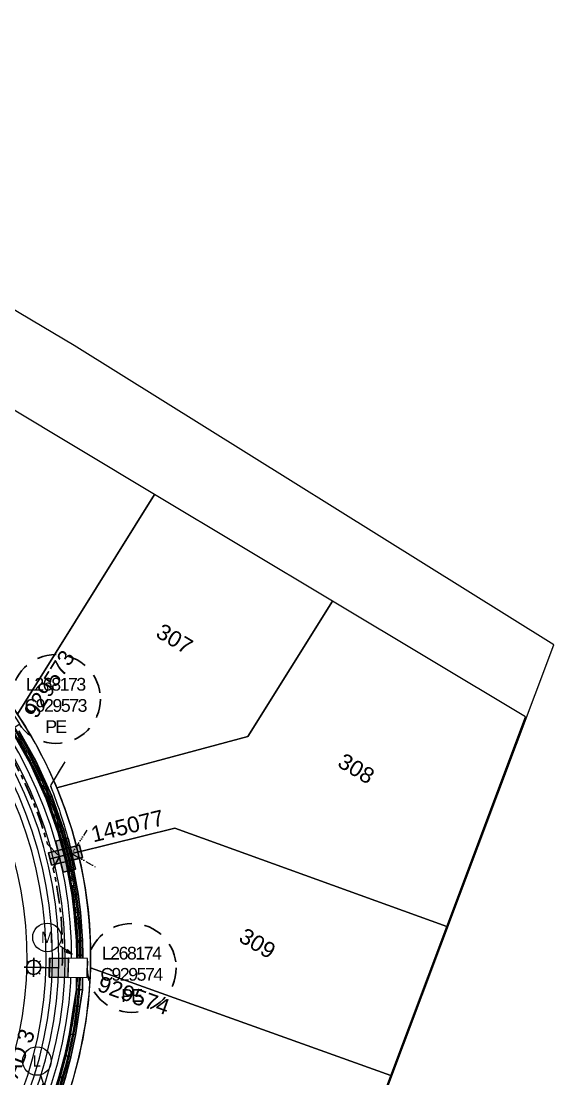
# Model space of a CAD drawing. Header units: metres. Extents: x 264965 to 265706, y 6180501 to 6181430.
# Drawn here: x 265622.4 to 265706.2, y 6181038.2 to 6181204.7 of the extents above; entities that cross this region are included whole.
import ezdxf
from ezdxf.enums import TextEntityAlignment as Align

# ---------------------------------------------------------------- set-up
doc = ezdxf.new("R2010")
doc.units = ezdxf.units.M
for name, pattern in [('Cable Exist UG', [7, 4, -1, 1, -1]), ('Dash', [5, 3, -2]), ('PHANTOM2', [4.45, 2, -0.5, 0.15, -0.5, 0.15, -0.5, 0.15, -0.5])]:
    doc.linetypes.add(name, pattern=pattern)
doc.layers.get('0').update_dxf_attribs({"color": 6})
for name, color, linetype, lineweight in [('_User Miscellaneous1', 30, 'Continuous', 13), ('_User Miscellaneous10', 241, 'Continuous', 13), ('_User Miscellaneous8', 196, 'Continuous', 13), ('_User_LV_Exist', 5, 'Continuous', 25), ('_User_SL_Exist', 4, 'Continuous', 25), ('Cadastre Developer_SP_NEW', 92, 'Continuous', 15)]:
    doc.layers.add(name, color=color, linetype=linetype, lineweight=lineweight)
doc.layers.add('_User Miscellaneous12', color=252, linetype='Continuous', lineweight=13, plot=False, transparency=0.5)
doc.layers.add('Equip_SP_SL_EXT', color=7, linetype='Continuous')
doc.layers.add('UG_Details_SP_MISC', color=7, linetype='Continuous')
doc.styles.add('ARIAL', font='arial.ttf', dxfattribs={"height": 2})
doc.styles.add('COLUMN_LABEL', font='arial.ttf', dxfattribs={"height": 2})
doc.styles.add('POLE_LABEL', font='arial.ttf', dxfattribs={"height": 2})
doc.styles.add('SL_LABEL', font='arial.ttf', dxfattribs={"height": 2})
doc.styles.get("Standard").update_dxf_attribs({"font": 'arial.ttf'})
doc.linetypes.add('Cable 4', pattern='A,4,-0.1,["*",Standard,S=2,R=0,X=0,Y=-1.6],-1.2', length=5.3)

# ---------------------------------------------------------------- blocks, each defined once
blk = doc.blocks.new('PILLAR_EXT')
blk.add_hatch(color=256).paths.add_polyline_path([(-2.5, 1), (-2.5, -1), (2.5, -1), (2.5, 1)])
for p, q in [((-2.5, 0), (2.5, 0)), ((0, 1), (0, -1))]:
    blk.add_line(p, q)
at = {"ltscale": 10}
blk.add_line((2.5, 0), (-2.5, 0), dxfattribs=at)
blk.add_lwpolyline([(-2.5, -1), (-1.25, -1), (1.25, -1), (2.5, -1), (2.5, 1), (-2.5, 1)], close=True)
at = {"width": 0.9, "flags": 8}
blk.add_attdef('ASSET_NUM', text='', height=2, rotation=90, dxfattribs=at).set_placement((-2, 4), align=Align.MIDDLE_LEFT)
for tag, p, flags in [('OWNED_BY', (0, -0.2), 9), ('STATE', (0, -0.4), 9), ('SUPPORT_TYPE', (0, -0.6), 9), ('STREETNAME', (0, -1.8), 9), ('USAGE', (0, -0.8), 9), ('LEGEND', (0, -1), 9), ('LOCATION', (0, -1.2), 9), ('NOTES', (0, -1.4), 9), ('PARENT', (0, -1.6), 9), ('SUBURB', (0, -2), 1)]:
    blk.add_attdef(tag, p, '', height=0.2, dxfattribs=dict(flags=flags))
blk = doc.blocks.new('*U492')
at = {"layer": 'Equip_SP_SL_EXT'}
h = blk.add_hatch(color=256, dxfattribs=at)
h.dxf.hatch_style = 1
h.paths.add_polyline_path([(-1.85, 1.04), (-1.04, -1.85), (1.85, -1.04), (1.04, 1.85)])
blk.add_lwpolyline([(-1.85, 1.04), (-1.04, -1.85), (1.85, -1.04), (1.04, 1.85)], close=True)
at = {"width": 0.9, "flags": 8}
blk.add_attdef('ASSET_NUM', text='', height=2, dxfattribs=at).set_placement((4, 2), align=Align.MIDDLE_LEFT)
at = {"flags": 1}
blk.add_attdef('Z', (-2.35, -1.81), '', height=0.2, rotation=270, dxfattribs=at)
at = {"flags": 9}
for tag, p in [('NOTES', (-2, -1.81)), ('SUBURB', (-1.8, -1.81)), ('STREETNAME', (-1.6, -1.81)), ('LOCATION', (-1.4, -1.81)), ('LEGEND', (-1.2, -1.81)), ('USAGE', (-1, -1.81)), ('STATE', (-0.8, -1.81)), ('OWNED_BY', (-0.6, -1.81)), ('COLUMN_TYPE', (-0.4, -1.81)), ('STREET_CODE', (-0.2, -1.81)), ('STRUCTURE_PLANT_NUMBER', (0.03, -1.81))]:
    blk.add_attdef(tag, text='', height=0.2, rotation=270, dxfattribs=at).set_placement(p, align=Align.MIDDLE_LEFT)
blk = doc.blocks.new('*U491')
for tag, height, rotation, flags, p in [('LNUMBER', 1, 171.6294, 8, (-6.78, 2.01)), ('NO_PHASES', 0.2, 270, 9, (-1.2, 0)), ('LANTERN_TYPE', 0.2, 270, 9, (-1, 0)), ('LANTERN_PURPOSE', 0.2, 270, 9, (-0.8, 0)), ('CONTROL_TYPE', 0.2, 270, 9, (-0.6, 0)), ('CONSTRUCTED_VOLTAGE', 0.2, 270, 9, (-0.4, 0))]:
    blk.add_attdef(tag, text='', height=height, rotation=rotation, dxfattribs=dict(flags=flags)).set_placement(p, align=Align.MIDDLE_LEFT)
at = {"style": 'SL_LABEL'}
for tag, height, rotation, flags, p in [('ASSET_NUM', 1, 171.6294, 8, (-7.07, 0.03)), ('STREET_CODE', 0.001, 270, 9, (0, 0))]:
    blk.add_attdef(tag, text='', height=height, rotation=rotation, dxfattribs=dict(at, flags=flags)).set_placement(p, align=Align.MIDDLE_LEFT)
at = {"flags": 1}
blk.add_attdef('Z', (0, 0), '', height=0.001, rotation=270, dxfattribs=at)
blk.add_wipeout([(-5.63, 0.83), (-4.85, 1.79), (-3.71, 2.25), (-2.75, 1.48), (-2.29, 0.34), (-3.06, -0.62), (-4.2, -1.09), (-5.16, -0.31)])
for p, q in [((-4.85, 1.79), (-4.63, 1.49)), ((-4.18, -0.9), (-3.74, 2.07)), ((-3.79, 1.7), (-3.74, 2.07)), ((-5.07, 0.75), (-5.44, 0.8)), ((-2.47, 0.36), (-5.44, 0.8)), ((-2.75, 1.48), (-3.05, 1.25)), ((0, 0), (-2.84, 0.42)), ((-5.16, -0.31), (-4.86, -0.09)), ((-4.18, -0.9), (-4.12, -0.53)), ((-3.06, -0.62), (-3.29, -0.32))]:
    blk.add_line(p, q)
blk.add_circle((-3.96, 0.58), 1.12)
at = {"flags": 9}
for tag, p in [('LANTNUMBER', (-1.4, 2.6)), ('LOUTREACH', (-1.4, 2.2)), ('LOUTREACHVOCAB', (-1.4, 2)), ('LRATECODE', (-1.4, 1.8)), ('LREMOVE', (-1.4, 1.6)), ('LREPLACE', (-1.4, 1.4)), ('LTYPE', (-1.4, 1.2)), ('LTYPEVOCAB', (-1.4, 1)), ('LEGEND', (-1.4, 0.8)), ('SUBURB', (-1.4, 0.6)), ('STREETNAME', (-1.4, 0.4)), ('LOCATION', (-1.4, 0.2)), ('LNEW', (-6.4, 0)), ('LMASTVOCAB', (-6.2, 0)), ('LMAST', (-6, 0)), ('LLAMPVOCAB', (-5.8, 0)), ('LLAMP', (-5.6, 0)), ('LEXIST', (-5.4, 0)), ('LCHARGE3PERCENT', (-5.2, 0)), ('LCHARGE3', (-5, 0)), ('LCHARGE2PERCENT', (-4.8, 0)), ('LCHARGE2', (-4.6, 0)), ('LCHARGE1PERCENT', (-4.4, 0)), ('LCHARGE1', (-4.2, 0)), ('LCATEGORY', (-4, 0)), ('LBRACKETVOCAB', (-3.8, 0)), ('LBRACKET', (-3.6, 0)), ('LKINGHEIGHT', (-3.4, 0)), ('CREPLACE', (-3.2, 0)), ('CREMOVE', (-3, 0)), ('CNUMBER', (-2.8, 0)), ('CNEW', (-2.6, 0)), ('CEXIST', (-2.4, 0)), ('USAGE', (-2.2, 0)), ('STATE', (-2, 0)), ('OWNED_BY', (-1.8, 0)), ('ORIENTATION', (-1.6, 0)), ('OPERATING_VOLTAGE', (-1.4, 0)), ('MAINTAINED_BY', (-1.4, -0.66)), ('NOTES', (-1.4, 0))]:
    blk.add_attdef(tag, text='', height=0.2, rotation=270, dxfattribs=at).set_placement(p, align=Align.MIDDLE_LEFT)
blk.add_attdef('OPERATED_BY', (-1.4, -0.41), '', height=0.2, rotation=270, dxfattribs=at)
blk = doc.blocks.new('*U848')
h = blk.add_hatch(color=256)
h.dxf.hatch_style = 1
h.paths.add_polyline_path([(-3.71, 0.61), (-3.6, 1.09), (-4.63, 1.08)])
blk.add_line((-4.63, 1.08), (-2.43, 0.57))
at = {"flags": 128}
blk.add_lwpolyline([(-3.71, 0.61), (-3.6, 1.09), (-4.63, 1.08), (-3.71, 0.61)], dxfattribs=at)
blk.add_circle((0, 0), 2.25)
at = {"width": 0.9}
blk.add_attdef('CODE', text='', height=1.8, dxfattribs=at).set_placement((0, 0), align=Align.MIDDLE_CENTER)
at = {"flags": 1}
blk.add_attdef('Z', (0, 0), '', height=0.2, dxfattribs=at)
blk = doc.blocks.new('*U450')
h = blk.add_hatch(color=256)
h.dxf.hatch_style = 1
h.paths.add_polyline_path([(-3.24, -1.9), (-3.47, -1.45), (-4.25, -2.12)])
blk.add_line((-4.25, -2.12), (-2.24, -1.12))
at = {"flags": 128}
blk.add_lwpolyline([(-3.24, -1.9), (-3.47, -1.45), (-4.25, -2.12), (-3.24, -1.9)], dxfattribs=at)
blk.add_circle((0, 0), 2.25)
at = {"width": 0.9}
blk.add_attdef('CODE', text='', height=1.8, dxfattribs=at).set_placement((0, 0), align=Align.MIDDLE_CENTER)
at = {"flags": 1}
blk.add_attdef('Z', (0, 0), '', height=0.2, dxfattribs=at)
blk = doc.blocks.new('COLUMN_EXT')
blk.add_hatch(color=256).paths.add_polyline_path([(1.5, -1.5), (1.5, 1.5), (-1.5, 1.5), (-1.5, -1.5)])
blk.add_lwpolyline([(1.5, 1.5), (-1.5, 1.5), (-1.5, -1.5), (1.5, -1.5)], close=True)
at = {"flags": 9}
for tag, p in [('STREETNAME', (-1.81, 1.6)), ('SUBURB', (-1.81, 1.8)), ('NOTES', (-1.81, 2)), ('COLUMN_TYPE', (-1.81, 0.4)), ('OWNED_BY', (-1.81, 0.6)), ('LOCATION', (-1.81, 1.4)), ('LEGEND', (-1.81, 1.2)), ('USAGE', (-1.81, 1)), ('STATE', (-1.81, 0.8))]:
    blk.add_attdef(tag, text='', height=0.2, rotation=180, dxfattribs=at).set_placement(p, align=Align.MIDDLE_LEFT)
at = {"flags": 1}
blk.add_attdef('Z', (-1.81, 2.35), '', height=0.2, rotation=180, dxfattribs=at)
at = {"flags": 9}
for tag, style, p in [('STRUCTURE_PLANT_NUMBER', 'POLE_LABEL', (-1.81, -0.03)), ('STREET_CODE', 'COLUMN_LABEL', (-1.81, 0.2))]:
    blk.add_attdef(tag, text='', height=0.2, rotation=180, dxfattribs=dict(at, style=style)).set_placement(p, align=Align.MIDDLE_LEFT)
at = {"style": 'COLUMN_LABEL', "width": 0.9, "flags": 8}
blk.add_attdef('ASSET_NUM', text='', height=2, rotation=270, dxfattribs=at).set_placement((2, -4), align=Align.MIDDLE_LEFT)
blk = doc.blocks.new('*U514')
blk.add_hatch(color=256).paths.add_polyline_path([(-0.58, 2.63), (-2.24, 1.5), (0.58, -2.63), (2.24, -1.5)])
for p, q in [((-1.41, 2.06), (1.41, -2.06)), ((0.83, 0.56), (-0.83, -0.56))]:
    blk.add_line(p, q)
at = {"ltscale": 10}
blk.add_line((1.41, -2.06), (-1.41, 2.06), dxfattribs=at)
blk.add_lwpolyline([(-2.24, 1.5), (-1.53, 0.47), (-0.12, -1.6), (0.58, -2.63), (2.24, -1.5), (-0.58, 2.63)], close=True)
at = {"width": 0.9, "flags": 8}
blk.add_attdef('ASSET_NUM', text='', height=2, rotation=90, dxfattribs=at).set_placement((-0.79, 43.99), align=Align.MIDDLE_LEFT)
for tag, p, flags in [('OWNED_BY', (1.21, 39.79), 9), ('STATE', (1.21, 39.59), 9), ('SUPPORT_TYPE', (1.21, 39.39), 9), ('STREETNAME', (1.21, 38.19), 9), ('USAGE', (1.21, 39.19), 9), ('LEGEND', (1.21, 38.99), 9), ('LOCATION', (1.21, 38.79), 9), ('NOTES', (1.21, 38.59), 9), ('PARENT', (1.21, 38.39), 9), ('SUBURB', (1.21, 37.99), 1)]:
    blk.add_attdef(tag, p, '', height=0.2, dxfattribs=dict(flags=flags))
blk = doc.blocks.new('*U812')
at = {"width": 0.9, "flags": 8}
blk.add_attdef('ASSET_NUM', text='', height=2, dxfattribs=at).set_placement((4, 2), align=Align.MIDDLE_LEFT)
at = {"ltscale": 10}
blk.add_wipeout([(-1.04, -1.85), (-1.85, 1.04), (1.04, 1.85), (1.85, -1.04)], dxfattribs=at)
blk.add_lwpolyline([(-1.85, 1.04), (-1.04, -1.85), (1.85, -1.04), (1.04, 1.85)], close=True)
at = {"flags": 1}
blk.add_attdef('Z', (-2.35, -1.81), '', height=0.2, rotation=270, dxfattribs=at)
at = {"flags": 9}
for tag, p in [('NOTES', (-2, -1.81)), ('SUBURB', (-1.8, -1.81)), ('STREETNAME', (-1.6, -1.81)), ('LOCATION', (-1.4, -1.81)), ('LEGEND', (-1.2, -1.81)), ('USAGE', (-1, -1.81)), ('STATE', (-0.8, -1.81)), ('OWNED_BY', (-0.6, -1.81)), ('COLUMN_TYPE', (-0.4, -1.81)), ('STREET_CODE', (-0.2, -1.81)), ('STRUCTURE_PLANT_NUMBER', (0.03, -1.81))]:
    blk.add_attdef(tag, text='', height=0.2, rotation=270, dxfattribs=at).set_placement(p, align=Align.MIDDLE_LEFT)
blk = doc.blocks.new('*U813')
at = {"width": 0.9, "flags": 8}
blk.add_attdef('ASSET_NUM', text='', height=2, dxfattribs=at).set_placement((4, 2), align=Align.MIDDLE_LEFT)
at = {"ltscale": 10}
blk.add_wipeout([(-2.03, -0.62), (-0.62, 2.03), (2.03, 0.62), (0.62, -2.03)], dxfattribs=at)
blk.add_lwpolyline([(-0.62, 2.03), (-2.03, -0.62), (0.62, -2.03), (2.03, 0.62)], close=True)
at = {"flags": 1}
blk.add_attdef('Z', (-2.35, -1.81), '', height=0.2, rotation=270, dxfattribs=at)
at = {"flags": 9}
for tag, p in [('NOTES', (-2, -1.81)), ('SUBURB', (-1.8, -1.81)), ('STREETNAME', (-1.6, -1.81)), ('LOCATION', (-1.4, -1.81)), ('LEGEND', (-1.2, -1.81)), ('USAGE', (-1, -1.81)), ('STATE', (-0.8, -1.81)), ('OWNED_BY', (-0.6, -1.81)), ('COLUMN_TYPE', (-0.4, -1.81)), ('STREET_CODE', (-0.2, -1.81)), ('STRUCTURE_PLANT_NUMBER', (0.03, -1.81))]:
    blk.add_attdef(tag, text='', height=0.2, rotation=270, dxfattribs=at).set_placement(p, align=Align.MIDDLE_LEFT)

msp = doc.modelspace()

# ---------------------------------------------------------------- linework, layer by layer
at = {"layer": '_User Miscellaneous1', "ltscale": 0.5}
for p, q in [((265622.094, 6181092.993), (265624.747, 6181088.262)), ((265621.275, 6181092.491), (265623.89, 6181087.828)), ((265623.89, 6181087.828), (265624.319, 6181088.045)), ((265623.89, 6181087.828), (265626.368, 6181082.372)), ((265624.747, 6181088.262), (265624.319, 6181088.045)), ((265624.747, 6181088.262), (265627.26, 6181082.73)), ((265627.26, 6181082.73), (265626.814, 6181082.551)), ((265627.26, 6181082.73), (265629.173, 6181077.306)), ((265626.368, 6181082.372), (265626.814, 6181082.551)), ((265626.368, 6181082.372), (265628.254, 6181077.023)), ((265628.254, 6181077.023), (265628.713, 6181077.165)), ((265628.254, 6181077.023), (265629.45, 6181072.493)), ((265629.173, 6181077.306), (265628.713, 6181077.165)), ((265629.173, 6181077.306), (265630.387, 6181072.706)), ((265629.45, 6181072.493), (265629.918, 6181072.599)), ((265629.45, 6181072.493), (265630.47, 6181067.149)), ((265630.387, 6181072.706), (265629.918, 6181072.599)), ((265630.387, 6181072.706), (265631.42, 6181067.294)), ((265630.47, 6181067.149), (265630.945, 6181067.221)), ((265630.47, 6181067.149), (265630.79, 6181064.373)), ((265631.42, 6181067.294), (265630.945, 6181067.221)), ((265631.42, 6181067.294), (265631.746, 6181064.464)), ((265630.79, 6181064.373), (265631.268, 6181064.418)), ((265631.746, 6181064.464), (265631.268, 6181064.418)), ((265631.746, 6181064.464), (265632.082, 6181059.981)), ((265630.79, 6181064.373), (265631.122, 6181059.935)), ((265631.122, 6181059.935), (265631.602, 6181059.958)), ((265631.122, 6181059.935), (265631.169, 6181057.706)), ((265632.082, 6181059.981), (265631.602, 6181059.958)), ((265632.082, 6181059.981), (265632.129, 6181057.707)), ((265631.169, 6181057.706), (265631.131, 6181055.72)), ((265631.169, 6181057.706), (265631.649, 6181057.707)), ((265632.129, 6181057.707), (265631.649, 6181057.707)), ((265632.129, 6181057.707), (265632.091, 6181055.711)), ((265631.131, 6181055.72), (265631.131, 6181052.314)), ((265631.131, 6181055.72), (265631.611, 6181055.715)), ((265632.091, 6181055.711), (265631.611, 6181055.715)), ((265632.091, 6181055.711), (265632.091, 6181052.237)), ((265631.131, 6181052.314), (265630.719, 6181049.763)), ((265631.131, 6181052.314), (265631.611, 6181052.275)), ((265632.091, 6181052.237), (265631.611, 6181052.275)), ((265632.091, 6181052.237), (265631.667, 6181049.615)), ((265630.719, 6181049.763), (265630.052, 6181045.32)), ((265630.719, 6181049.763), (265631.193, 6181049.689)), ((265631.667, 6181049.615), (265630.997, 6181045.149)), ((265631.667, 6181049.615), (265631.193, 6181049.689)), ((265630.052, 6181045.32), (265629.327, 6181041.92)), ((265630.052, 6181045.32), (265630.525, 6181045.234)), ((265630.997, 6181045.149), (265630.261, 6181041.695)), ((265630.997, 6181045.149), (265630.525, 6181045.234)), ((265629.327, 6181041.92), (265628.437, 6181038.594)), ((265629.327, 6181041.92), (265629.794, 6181041.808)), ((265630.261, 6181041.695), (265629.358, 6181038.323)), ((265630.261, 6181041.695), (265629.794, 6181041.808)), ((265628.437, 6181038.594), (265627.393, 6181035.347)), ((265629.358, 6181038.323), (265628.293, 6181035.012)), ((265628.437, 6181038.594), (265628.898, 6181038.458)), ((265629.358, 6181038.323), (265628.898, 6181038.458))]:
    msp.add_line(p, q, dxfattribs=at)
at = {"layer": '_User Miscellaneous1', "color": 2, "flags": 128}
msp.add_lwpolyline([(265629.299, 6181088.142), (265627.032, 6181084.395, -0.0328448), (265630.235, 6181074.344)], format="xyb", dxfattribs=at)
at = {"layer": '_User Miscellaneous1', "linetype": 'PHANTOM2', "flags": 128}
msp.add_lwpolyline([(265629.299, 6181088.142), (265627.032, 6181084.395, -0.0328448), (265630.235, 6181074.344)], format="xyb", dxfattribs=at)
at = {"layer": '_User Miscellaneous1', "linetype": 'PHANTOM2', "ltscale": 0.5, "flags": 128}
msp.add_lwpolyline([(265632.788, 6181077.369), (265630.394, 6181073.693), (265634.217, 6181071.541)], dxfattribs=at)
at = {"layer": '_User_LV_Exist', "linetype": 'Cable Exist UG', "ltscale": 0.7, "transparency": 33554687, "flags": 128}
for points in [[(265628.789, 6181075.873, 0.1845942), (265600.577, 6181113.719, 0.179462)], [(265628.042, 6181036.908, 0.1300701), (265630.019, 6181071.027, 0.1489394)]]:
    msp.add_lwpolyline(points, format="xyb", dxfattribs=at)
at = {"layer": '_User_SL_Exist', "linetype": 'Cable Exist UG', "ltscale": 0.7, "transparency": 33554687, "flags": 128}
msp.add_lwpolyline([(265618.11, 6181093.251, -0.0866766), (265626.576, 6181075.169), (265628.452, 6181073.217)], format="xyb", dxfattribs=at)
at = {"layer": '_User_SL_Exist', "linetype": 'Dash'}
for centre in [(265627.904, 6181098.022), (265639.828, 6181055.695)]:
    msp.add_circle(centre, 7, dxfattribs=at)
at = {"layer": 'Cadastre Developer_SP_NEW', "transparency": 33554687, "flags": 128}
for points in [[(265643.434, 6181130.217), (265619.759, 6181144.413), (265601.7, 6181115.515, -0.1035643), (265621.838, 6181095.659)], [(265671.43, 6181113.43), (265643.434, 6181130.217), (265621.838, 6181095.659, -0.0477824), (265628.036, 6181084.053), (265658.107, 6181092.111)], [(265701.777, 6181095.234), (265671.43, 6181113.43), (265658.107, 6181092.111), (265628.036, 6181084.053, -0.038664), (265631.366, 6181073.931), (265646.625, 6181077.673), (265689.387, 6181062.209)], [(265646.625, 6181077.673), (265631.366, 6181073.931, -0.066783), (265633.327, 6181055.686), (265680.596, 6181038.776), (265689.387, 6181062.209)]]:
    msp.add_lwpolyline(points, format="xyb", close=True, dxfattribs=at)
at = {"layer": 'UG_Details_SP_MISC', "ltscale": 0.5}
for p, q in [((265622.094, 6181092.993), (265624.747, 6181088.262)), ((265621.275, 6181092.491), (265623.89, 6181087.828)), ((265623.89, 6181087.828), (265624.319, 6181088.045)), ((265623.89, 6181087.828), (265626.368, 6181082.372)), ((265624.747, 6181088.262), (265624.319, 6181088.045)), ((265624.747, 6181088.262), (265627.26, 6181082.73)), ((265627.26, 6181082.73), (265626.814, 6181082.551)), ((265627.26, 6181082.73), (265629.173, 6181077.306)), ((265626.368, 6181082.372), (265626.814, 6181082.551)), ((265626.368, 6181082.372), (265628.254, 6181077.023)), ((265628.254, 6181077.023), (265628.713, 6181077.165)), ((265628.254, 6181077.023), (265629.45, 6181072.493)), ((265629.173, 6181077.306), (265628.713, 6181077.165)), ((265629.173, 6181077.306), (265630.387, 6181072.706)), ((265629.45, 6181072.493), (265629.918, 6181072.599)), ((265629.45, 6181072.493), (265630.47, 6181067.149)), ((265630.387, 6181072.706), (265629.918, 6181072.599)), ((265630.387, 6181072.706), (265631.42, 6181067.294)), ((265630.47, 6181067.149), (265630.945, 6181067.221)), ((265630.47, 6181067.149), (265630.79, 6181064.373)), ((265631.42, 6181067.294), (265630.945, 6181067.221)), ((265631.42, 6181067.294), (265631.746, 6181064.464)), ((265630.79, 6181064.373), (265631.268, 6181064.418)), ((265631.746, 6181064.464), (265631.268, 6181064.418)), ((265631.746, 6181064.464), (265632.082, 6181059.981)), ((265630.79, 6181064.373), (265631.122, 6181059.935)), ((265631.122, 6181059.935), (265631.602, 6181059.958)), ((265631.122, 6181059.935), (265631.169, 6181057.706)), ((265632.082, 6181059.981), (265631.602, 6181059.958)), ((265632.082, 6181059.981), (265632.129, 6181057.707)), ((265631.169, 6181057.706), (265631.131, 6181055.72)), ((265631.169, 6181057.706), (265631.649, 6181057.707)), ((265632.129, 6181057.707), (265631.649, 6181057.707)), ((265632.129, 6181057.707), (265632.091, 6181055.711)), ((265631.131, 6181055.72), (265631.131, 6181052.314)), ((265631.131, 6181055.72), (265631.611, 6181055.715)), ((265632.091, 6181055.711), (265631.611, 6181055.715)), ((265632.091, 6181055.711), (265632.091, 6181052.237)), ((265631.131, 6181052.314), (265630.719, 6181049.763)), ((265631.131, 6181052.314), (265631.611, 6181052.275)), ((265632.091, 6181052.237), (265631.611, 6181052.275)), ((265632.091, 6181052.237), (265631.667, 6181049.615)), ((265630.719, 6181049.763), (265630.052, 6181045.32)), ((265630.719, 6181049.763), (265631.193, 6181049.689)), ((265631.667, 6181049.615), (265630.997, 6181045.149)), ((265631.667, 6181049.615), (265631.193, 6181049.689)), ((265630.052, 6181045.32), (265629.327, 6181041.92)), ((265630.052, 6181045.32), (265630.525, 6181045.234)), ((265630.997, 6181045.149), (265630.261, 6181041.695)), ((265630.997, 6181045.149), (265630.525, 6181045.234)), ((265629.327, 6181041.92), (265628.437, 6181038.594)), ((265629.327, 6181041.92), (265629.794, 6181041.808)), ((265630.261, 6181041.695), (265629.358, 6181038.323)), ((265630.261, 6181041.695), (265629.794, 6181041.808)), ((265628.437, 6181038.594), (265627.393, 6181035.347)), ((265629.358, 6181038.323), (265628.293, 6181035.012)), ((265628.437, 6181038.594), (265628.898, 6181038.458)), ((265629.358, 6181038.323), (265628.898, 6181038.458))]:
    msp.add_line(p, q, dxfattribs=at)

# ---------------------------------------------------------------- block references
at = {"layer": '_User Miscellaneous1', "ltscale": 0.5}
ref = msp.add_blockref('PILLAR_EXT', (265629.423, 6181073.455), dxfattribs=dict(at, rotation=13.77854814682946))
ref.add_attrib('ASSET_NUM', '145077', dxfattribs={"layer": '0', "height": 2.5, "rotation": 13.77855}).set_placement((265633.481, 6181076.661), align=Align.MIDDLE_LEFT)
for name, p, rotation in [('*U514', (265629.423, 6181073.455), 339.4297732104962), ('COLUMN_EXT', (265631.328, 6181055.72), 89.02854223938583)]:
    msp.add_blockref(name, p, dxfattribs=dict(at, rotation=rotation))
at = {"layer": '_User Miscellaneous8', "transparency": 33554687}
ref = msp.add_blockref('*U848', (265624.907, 6181041.038), dxfattribs=dict(at, rotation=119.3988901699086))
ref.add_attrib('CODE', 'L', dxfattribs={"layer": '0', "height": 1.8, "width": 0.9}).set_placement((265624.907, 6181041.038), align=Align.MIDDLE_CENTER)
at = {"layer": '_User_LV_Exist', "ltscale": 0.5}
ref = msp.add_blockref('PILLAR_EXT', (265629.423, 6181073.455), dxfattribs=dict(at, rotation=13.77854814682946))
ref.add_attrib('ASSET_NUM', '145077', dxfattribs={"layer": '0', "height": 2.5, "rotation": 13.77855}).set_placement((265633.481, 6181076.661), align=Align.MIDDLE_LEFT)
at = {"layer": '_User_LV_Exist', "ltscale": 0.5, "rotation": 339.4297732104962}
msp.add_blockref('*U514', (265629.423, 6181073.455), dxfattribs=at)

# ---------------------------------------------------------------- texts
at = {"layer": '_User Miscellaneous1'}
msp.add_text('NEW ROAD 3', height=2.5, rotation=68.67998, dxfattribs=at).set_placement((265616.637, 6181024.834))
at = {"layer": '_User_SL_Exist', "char_height": 2, "attachment_point": 5}
for s, insert in [('{\\T0.8;L268173\\PC929573\\PPE}', (265627.814, 6181097.011)), ('{\\T0.8;L268174\\PC929574\\PPE}', (265639.737, 6181054.683))]:
    msp.add_mtext(s, dxfattribs=dict(at, insert=insert))
at = {"layer": 'Cadastre Developer_SP_NEW', "transparency": 33554687, "style": 'ARIAL'}
for s, p in [('307', (265643.437, 6181107.919)), ('308', (265672.022, 6181087.505)), ('309', (265656.469, 6181059.997))]:
    msp.add_text(s, height=2.5, rotation=329.12694, dxfattribs=at).set_placement(p)

# ---------------------------------------------------------------- next in the draw order: block references
at = {"layer": '_User_SL_Exist', "linetype": 'Cable 4', "rotation": 7.399121721298068}
msp.add_blockref('*U491', (265628.391, 6181055.72), dxfattribs=at)

# ---------------------------------------------------------------- next in the draw order: linework, layer by layer
at = {"layer": '_User Miscellaneous1', "linetype": 'Continuous'}
msp.add_lwpolyline([(265552.248, 6180696.628), (265706.227, 6181106.533), (265706.227, 6181106.533), (265630.784, 6181153.647), (265223.504, 6181395.748)], dxfattribs=at)
at = {"layer": '_User Miscellaneous10'}
msp.add_lwpolyline([(265543.649, 6180816.081), (265580.425, 6180918.972, -0.0158767), (265587.101, 6180935.908), (265627.721, 6181030.198, 0.4064569), (265593.324, 6181120.12), (265522.022, 6181153.108, -0.0984543), (265461.652, 6181197.04, 0.1828559), (265352.412, 6181246.557), (265276.859, 6181251.306), (265272.183, 6181256.61), (265273.875, 6181283.538, 0.2884763), (265261.897, 6181305.52), (265219.487, 6181329.251, -0.1125989), (265210.289, 6181337.071, 0.1620912), (265204.42, 6181342.816), (265196.512, 6181347.24)], format="xyb", dxfattribs=at)
at = {"layer": '_User Miscellaneous12', "color": 4, "transparency": 33554534}
msp.add_lwpolyline([(265542.236, 6180816.586), (265579.012, 6180919.477, -0.0158767), (265585.724, 6180936.503), (265626.343, 6181030.791, 0.4064569), (265592.694, 6181118.759), (265521.392, 6181151.747, -0.0984168), (265460.569, 6181196.002, 0.1828109), (265352.317, 6181245.06), (265276.145, 6181249.848), (265270.647, 6181256.084), (265272.378, 6181283.632, 0.2884763), (265261.165, 6181304.211), (265218.774, 6181327.932, -0.1135585), (265209.009, 6181336.278, 0.165698), (265203.725, 6181341.485), (265195.779, 6181345.931)], format="xyb", dxfattribs=at)
at = {"layer": '_User Miscellaneous12', "color": 1, "transparency": 33554534}
for points in [[(265540.824, 6180817.091), (265577.6, 6180919.982, -0.0158767), (265584.346, 6180937.097), (265624.966, 6181031.384, 0.4064569), (265592.064, 6181117.397), (265520.762, 6181150.386, -0.0983796), (265459.487, 6181194.963, 0.1827655), (265352.222, 6181243.563), (265275.431, 6181248.39), (265269.111, 6181255.558), (265270.881, 6181283.726, 0.2884763), (265260.432, 6181302.902), (265218.06, 6181326.612, -0.1145187), (265207.723, 6181335.495, 0.1700105), (265203.034, 6181340.153), (265195.047, 6181344.622)], [(265538.94, 6180817.764), (265575.716, 6180920.655, -0.0158767), (265582.51, 6180937.889), (265623.129, 6181032.176, 0.4064569), (265591.225, 6181115.582), (265519.923, 6181148.571, -0.0983303), (265458.043, 6181193.578, 0.1827042), (265352.096, 6181241.567), (265274.479, 6181246.446), (265267.063, 6181254.856), (265268.885, 6181283.852, 0.2884763), (265259.456, 6181301.157), (265217.108, 6181324.853, -0.1158248), (265205.996, 6181334.469, 0.1774085), (265202.117, 6181338.374), (265194.07, 6181342.877)], [(265537.057, 6180818.437), (265573.833, 6180921.328, -0.0158767), (265580.673, 6180938.681), (265621.292, 6181032.967, 0.4064569), (265590.385, 6181113.767), (265519.083, 6181146.755, -0.0982815), (265456.601, 6181192.192, 0.1826422), (265351.969, 6181239.571), (265273.526, 6181244.502), (265265.015, 6181254.155), (265266.889, 6181283.977, 0.2884763), (265258.479, 6181299.411), (265216.155, 6181323.095, -0.1172046), (265204.251, 6181333.47, 0.1880451), (265201.208, 6181336.591), (265193.094, 6181341.132)]]:
    msp.add_lwpolyline(points, format="xyb", dxfattribs=at)
at = {"layer": '_User Miscellaneous12', "color": 5, "transparency": 33554534}
for points in [[(265541.765, 6180816.754), (265578.541, 6180919.645, -0.0158767), (265585.264, 6180936.701), (265625.884, 6181030.989, 0.4064569), (265592.484, 6181118.305), (265521.182, 6181151.293, -0.0984044), (265460.208, 6181195.656, 0.1827958), (265352.286, 6181244.561), (265275.907, 6181249.362), (265270.135, 6181255.908), (265271.879, 6181283.664, 0.2884763), (265260.921, 6181303.775), (265218.536, 6181327.492, -0.1138779), (265208.581, 6181336.016, 0.1670451), (265203.495, 6181341.041), (265195.535, 6181345.495)], [(265539.882, 6180817.428), (265576.658, 6180920.318, -0.0158767), (265583.428, 6180937.493), (265624.047, 6181031.78, 0.4064569), (265591.644, 6181116.49), (265520.343, 6181149.478, -0.0983549), (265458.765, 6181194.271, 0.182735), (265352.159, 6181242.565), (265274.955, 6181247.418), (265268.087, 6181255.207), (265269.883, 6181283.789, 0.2884763), (265259.944, 6181302.029), (265217.584, 6181325.733, -0.115166), (265206.861, 6181334.979, 0.1734197), (265202.575, 6181339.264), (265194.559, 6181343.75)], [(265537.999, 6180818.101), (265574.775, 6180920.991, -0.0158767), (265581.592, 6180938.285), (265622.211, 6181032.571, 0.4064569), (265590.805, 6181114.674), (265519.503, 6181147.663, -0.0983059), (265457.322, 6181192.885, 0.1826733), (265352.033, 6181240.569), (265274.002, 6181245.474), (265266.039, 6181254.506), (265267.887, 6181283.915, 0.2884763), (265258.967, 6181300.284), (265216.632, 6181323.974, -0.1165016), (265205.126, 6181333.966, 0.1821785), (265201.662, 6181337.483), (265193.582, 6181342.004)]]:
    msp.add_lwpolyline(points, format="xyb", dxfattribs=at)
at = {"layer": '_User Miscellaneous12', "color": 6, "transparency": 33554534}
msp.add_lwpolyline([(265542.048, 6180816.653), (265578.824, 6180919.544, -0.0158767), (265585.54, 6180936.582), (265626.16, 6181030.87, 0.4064569), (265592.61, 6181118.577), (265521.308, 6181151.565, -0.0984118), (265460.425, 6181195.863, 0.1828049), (265352.305, 6181244.86), (265276.05, 6181249.654), (265270.442, 6181256.014), (265272.179, 6181283.645, 0.2884763), (265261.067, 6181304.036), (265218.679, 6181327.756, -0.1136862), (265208.838, 6181336.173, 0.166227), (265203.633, 6181341.308), (265195.682, 6181345.757)], format="xyb", dxfattribs=at)
at = {"layer": '_User Miscellaneous12', "color": 5, "transparency": 33554534}
msp.add_lwpolyline([(265584.702, 6180955.615), (265618.537, 6181034.154, 0.4064569), (265589.125, 6181111.044), (265571.565, 6181119.168), (265558.556, 6181115.571), (265514.279, 6181050.552, 0.1231056), (265508.161, 6181033.938, -1.6666667), (265499.409, 6181039.898, 0.1231056), (265512.626, 6181051.678), (265555.655, 6181114.864), (265551.956, 6181128.241), (265517.827, 6181144.031, -0.0684278), (265471.725, 6181173.579), (265457.241, 6181171.999), (265382.015, 6181075.342, 0.0759427), (265355.633, 6181028.152), (265367.22, 6181008.281), (265431.836, 6180997.196, -0.0473137), (265486.699, 6180982.339), (265572.15, 6180950.27)], format="xyb", close=True, dxfattribs=at)
at = {"layer": '_User_SL_Exist', "linetype": 'Cable Exist UG', "ltscale": 0.7, "transparency": 33554687, "flags": 128}
msp.add_lwpolyline([(265628.452, 6181073.217), (265627.484, 6181071.32, -0.0668349), (265628.891, 6181055.711)], format="xyb", dxfattribs=at)
at = {"layer": 'Cadastre Developer_SP_NEW', "transparency": 33554687, "flags": 128}
msp.add_lwpolyline([(265680.596, 6181038.776), (265633.327, 6181055.686, -0.081533), (265629.128, 6181033.729), (265671.805, 6181015.344)], format="xyb", close=True, dxfattribs=at)

# ---------------------------------------------------------------- next in the draw order: block references
at = {"layer": '_User Miscellaneous8', "transparency": 33554687}
ref = msp.add_blockref('*U450', (265626.5, 6181060.5), dxfattribs=dict(at, rotation=119.3988901699086))
ref.add_attrib('CODE', 'M', dxfattribs={"layer": '0', "height": 1.8, "width": 0.9}).set_placement((265626.5, 6181060.5), align=Align.MIDDLE_CENTER)
at = {"layer": '_User_SL_Exist', "rotation": 343.2464672503691}
msp.add_blockref('*U492', (265628.391, 6181055.72), dxfattribs=at)
at = {"layer": '_User_SL_Exist', "ltscale": 0.5, "rotation": 89.02854223938583}
msp.add_blockref('COLUMN_EXT', (265628.391, 6181055.72), dxfattribs=at)

# ---------------------------------------------------------------- next in the draw order: block references
at = {"layer": '_User Miscellaneous1', "ltscale": 0.5}
ref = msp.add_blockref('*U813', (265620.158, 6181094.574), dxfattribs=dict(at, rotation=60.92850282783724))
ref.add_attrib('ASSET_NUM', '929573', dxfattribs={"layer": '0', "height": 2.5, "rotation": 57.99713}).set_placement((265623.768, 6181095.445), align=Align.MIDDLE_LEFT)
ref = msp.add_blockref('*U812', (265631.328, 6181055.72), dxfattribs=dict(at, rotation=343.2464672503691))
ref.add_attrib('ASSET_NUM', '929574', dxfattribs={"layer": '0', "height": 2.5, "rotation": 340.3151}).set_placement((265634.658, 6181053.324), align=Align.MIDDLE_LEFT)

doc.saveas('drawing.dxf')
